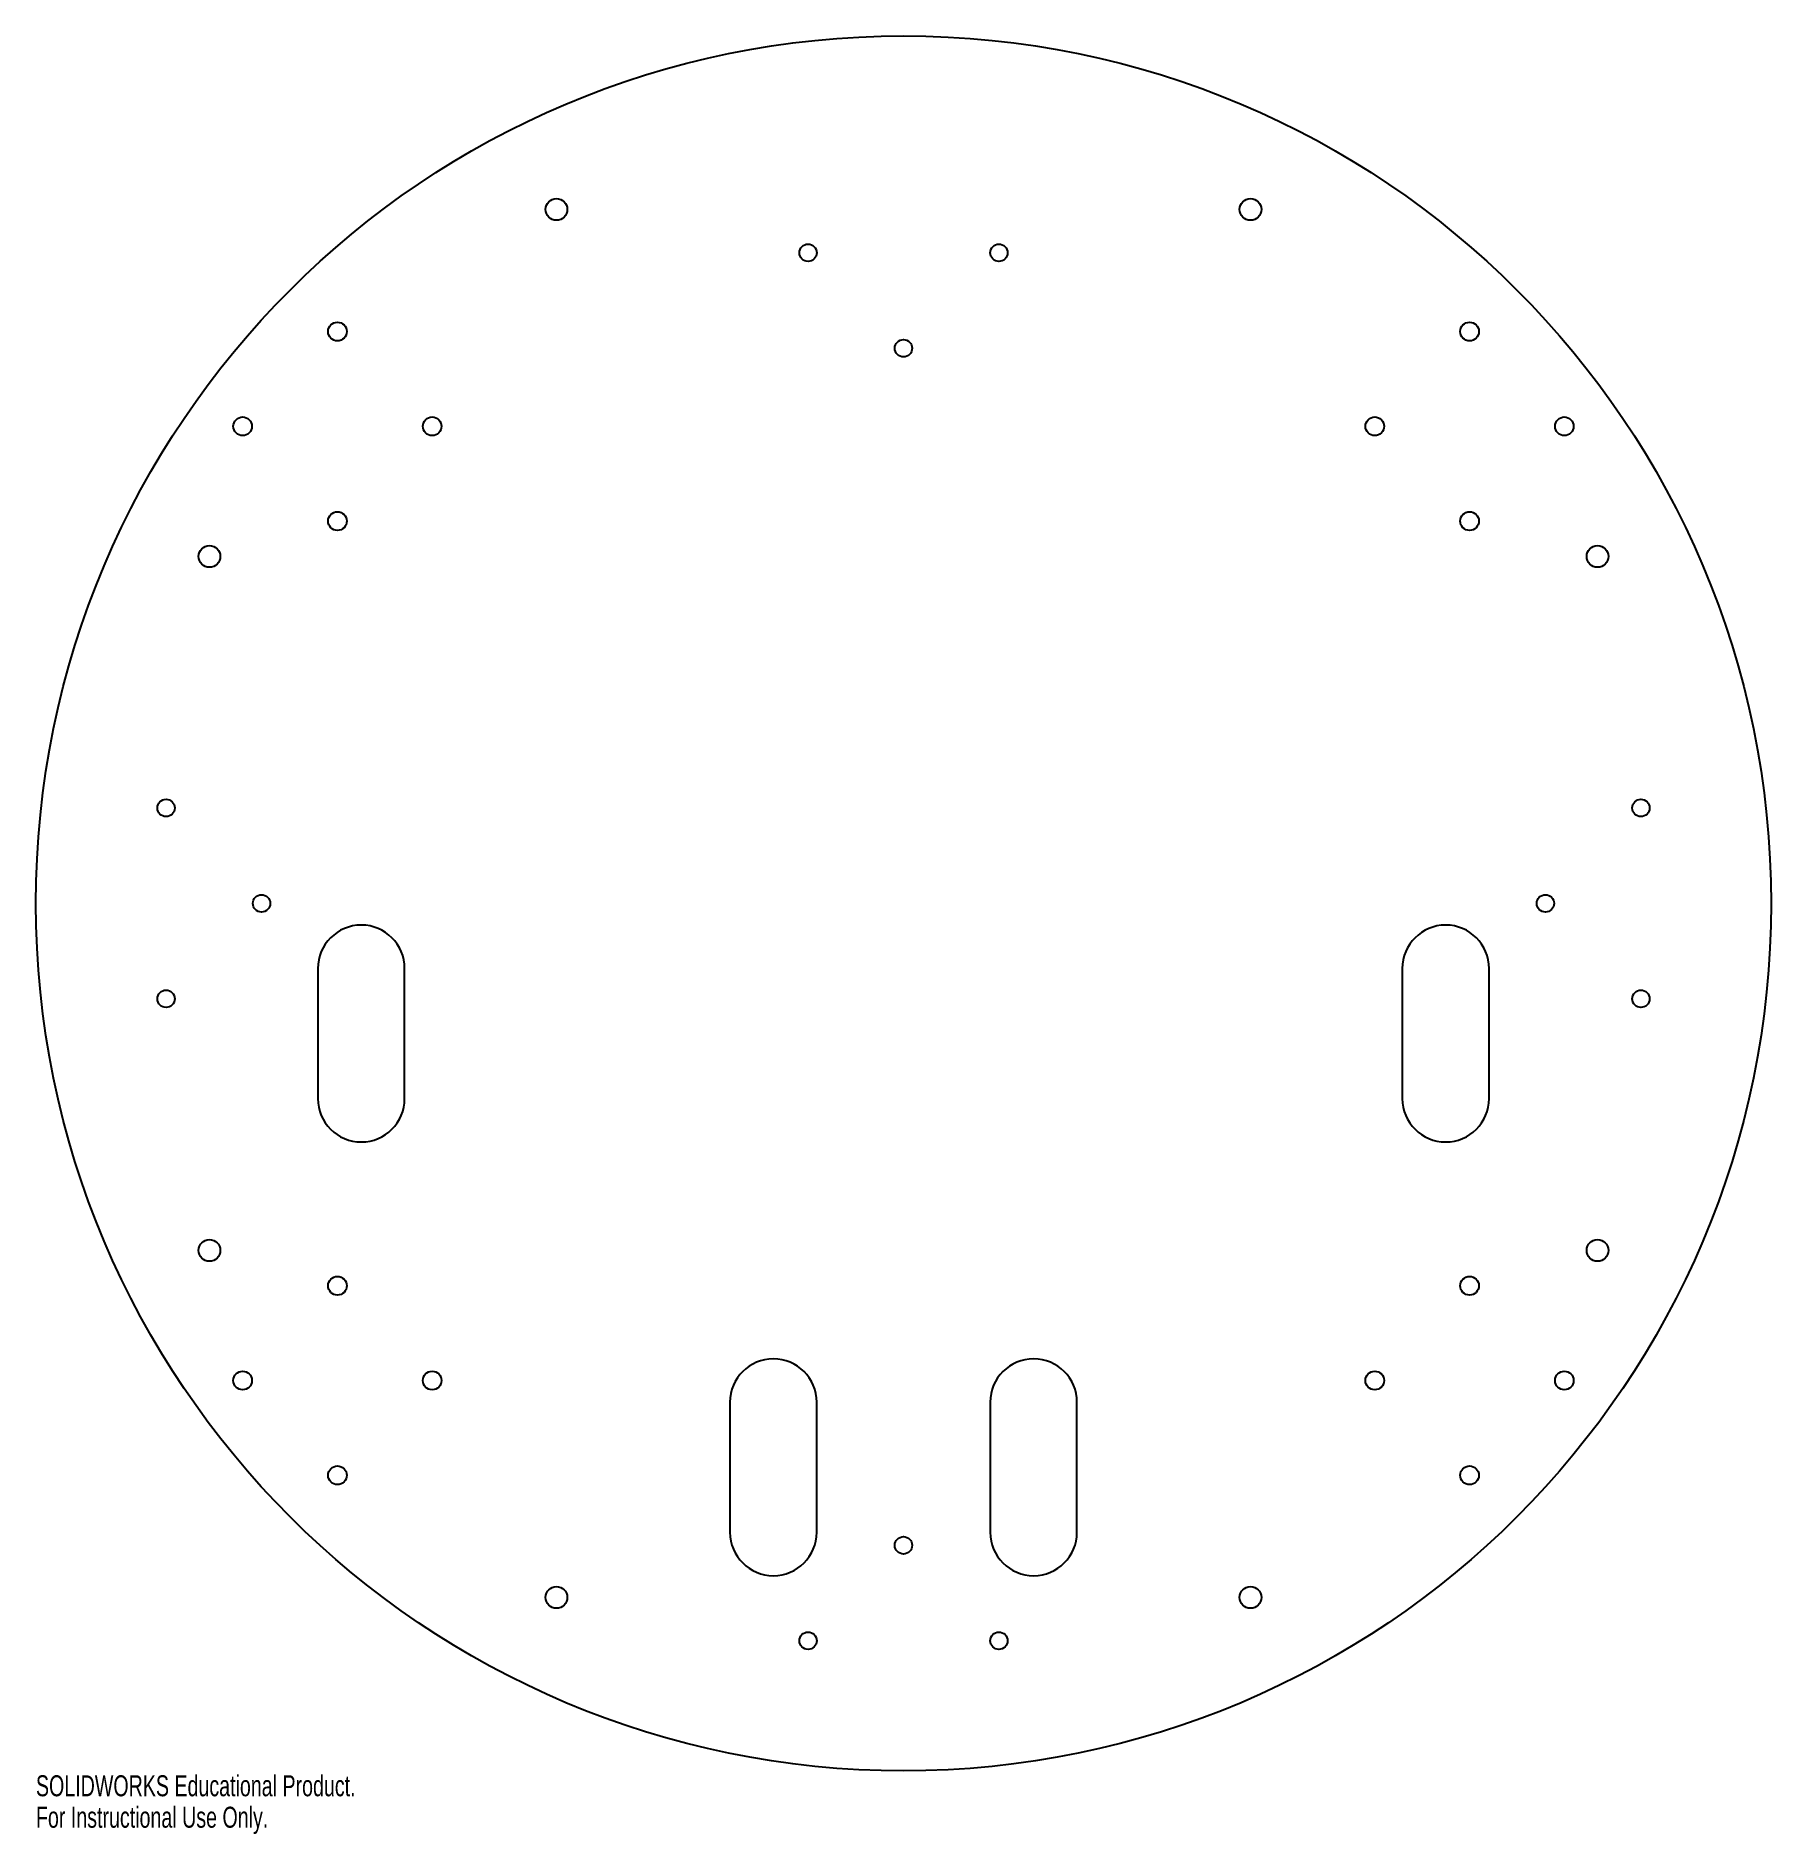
# Model space of a CAD drawing. Header units: millimetres. Extents: x 22 to 422, y 792 to 1206.
import ezdxf

# ---------------------------------------------------------------- set-up
doc = ezdxf.new("R2010")
doc.units = ezdxf.units.MM
doc.styles.add('SLDTEXTSTYLE0', font='TXT', dxfattribs={"width": 0.7})

msp = doc.modelspace()

# ---------------------------------------------------------------- linework, layer by layer
at = {"color": 7, "linetype": 'Continuous'}
for p, q in [((87.46, 991.09), (87.46, 961.09)), ((107.46, 961.09), (107.46, 991.09)), ((337.46, 991.09), (337.46, 961.09)), ((357.46, 961.09), (357.46, 991.09)), ((182.46, 891.09), (182.46, 861.09)), ((202.46, 861.09), (202.46, 891.09)), ((242.46, 891.09), (242.46, 861.09)), ((262.46, 861.09), (262.46, 891.09))]:
    msp.add_line(p, q, dxfattribs=at)
for centre, radius in [((222.46, 1006.09), 200), ((142.46, 1166.09), 2.5), ((302.46, 1166.09), 2.5), ((200.46, 1156.09), 2), ((244.46, 1156.09), 2), ((91.96, 1137.94), 2.15), ((352.96, 1137.94), 2.15), ((222.46, 1134.09), 2), ((70.11, 1116.09), 2.15), ((113.81, 1116.09), 2.15), ((331.11, 1116.09), 2.15), ((374.81, 1116.09), 2.15), ((91.96, 1094.24), 2.15), ((352.96, 1094.24), 2.15), ((62.46, 1086.09), 2.5), ((382.46, 1086.09), 2.5), ((52.46, 1028.09), 2), ((392.46, 1028.09), 2), ((74.46, 1006.09), 2), ((370.46, 1006.09), 2), ((52.46, 984.09), 2), ((392.46, 984.09), 2), ((62.46, 926.09), 2.5), ((382.46, 926.09), 2.5), ((91.96, 917.94), 2.15), ((352.96, 917.94), 2.15), ((70.11, 896.09), 2.15), ((113.81, 896.09), 2.15), ((331.11, 896.09), 2.15), ((374.81, 896.09), 2.15), ((91.96, 874.24), 2.15), ((352.96, 874.24), 2.15), ((222.46, 858.09), 2), ((142.46, 846.09), 2.5), ((302.46, 846.09), 2.5), ((200.46, 836.09), 2), ((244.46, 836.09), 2)]:
    msp.add_circle(centre, radius, dxfattribs=at)
for centre, start, end in [((97.46, 991.09), 0, 180), ((347.46, 991.09), 0, 180), ((97.46, 961.09), 180, 0), ((347.46, 961.09), 180, 0), ((192.46, 891.09), 0, 180), ((252.46, 891.09), 0, 180), ((192.46, 861.09), 180, 0), ((252.46, 861.09), 180, 0)]:
    msp.add_arc(centre, 10, start, end, dxfattribs=at)

# ---------------------------------------------------------------- texts
at = {"color": 7, "linetype": 'Continuous', "char_height": 4.8336, "attachment_point": 1, "style": 'SLDTEXTSTYLE0'}
for s, insert in [('SOLIDWORKS Educational Product.', (22.46, 805.07)), ('For Instructional Use Only.', (22.46, 797.82))]:
    msp.add_mtext(s, dxfattribs=dict(at, insert=insert))

doc.saveas('drawing.dxf')
